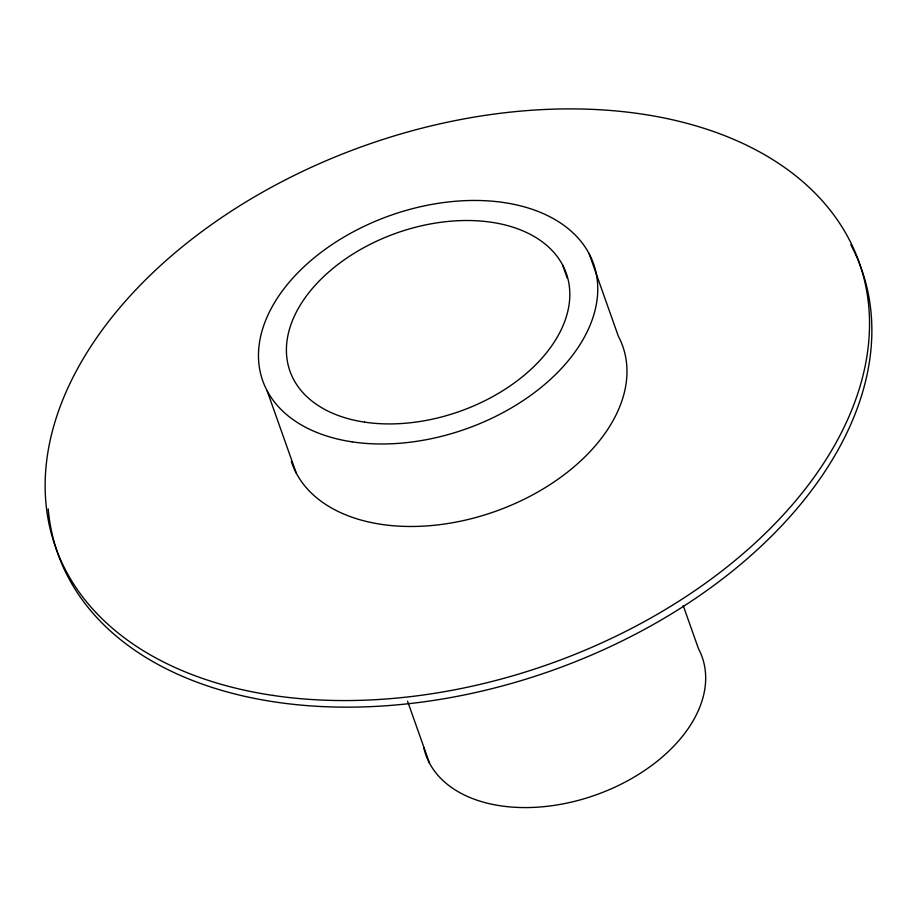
<?xml version="1.0" encoding="UTF-8"?>
<svg xmlns="http://www.w3.org/2000/svg" width="917" height="917" viewBox="0 0 917 917"><rect width="100%" height="100%" fill="white"/><g stroke="black" fill="none" stroke-linecap="round" stroke-linejoin="round"><path stroke-width="1.38" d="M589.115 253.688L618.333 336.195A175.445 113.249 -19.5 0 1 501.702 509.05A175.445 113.249 -19.5 0 1 291.354 461.56M562.602 264.979L567.371 278.436M683.199 605.552L698.456 648.628A146.548 94.589 -19.5 0 1 596.738 794.615A146.548 94.589 -19.5 0 1 423.769 747.619M407.561 701.184L429.488 763.116M267.111 390.745L296.329 473.252M850.85 244.828A426.279 275.146 -19.5 0 1 537.431 675.497A426.279 275.146 -19.5 0 1 48.188 508.866M352.082 441.845A175.445 113.249 -19.5 0 0 597.471 282.081A175.445 113.249 -19.5 0 0 334.785 242.741A175.445 113.249 -19.5 0 0 352.082 441.845M364.611 422.141A146.548 94.589 -19.5 0 0 569.583 288.683A146.548 94.589 -19.5 0 0 350.156 255.832A146.548 94.589 -19.5 0 0 364.611 422.141M272.601 695.373A426.279 275.146 -19.5 0 0 868.812 307.184A426.279 275.146 -19.5 0 0 230.58 211.621A426.279 275.146 -19.5 0 0 272.601 695.373"/></g></svg>
